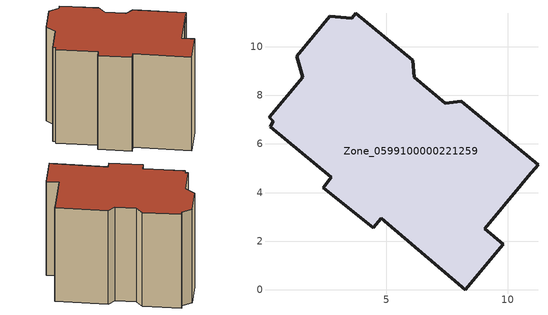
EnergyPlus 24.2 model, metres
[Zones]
Zone_0599100000221259
 floor ground (C_G): 11.24,5.15 10.83,4.66 10.55,4.32 9.04,2.51 9.81,1.87 8.25,0 4.79,2.95 4.45,2.54 2.39,4.2 2.73,4.62 0.21,6.72 0.34,6.94 0.17,7.09 1.55,8.75 1.3,9.62 2.67,11.26 3.57,11.17 3.75,11.38 6.09,9.45 6.14,8.74 7.42,7.68 8.09,7.76 z0
 wall outside (C_F): 3.57,11.17 2.67,11.26 1.3,9.62 1.55,8.75 0.17,7.09 0.34,6.94 0.21,6.72 2.73,4.62 2.39,4.2 4.45,2.54 4.79,2.95 8.25,0 9.81,1.87 9.04,2.51 10.55,4.32 10.83,4.66 11.24,5.15 8.09,7.76 7.42,7.68 6.14,8.74 6.09,9.45 3.75,11.38 3.57,11.17 z0:8.75
 roof outside (C_R): 10.83,4.66 11.24,5.15 8.09,7.76 7.42,7.68 6.14,8.74 6.09,9.45 3.75,11.38 3.57,11.17 2.67,11.26 1.3,9.62 1.55,8.75 0.17,7.09 0.34,6.94 0.21,6.72 2.73,4.62 2.39,4.2 4.45,2.54 4.79,2.95 8.25,0 9.81,1.87 9.04,2.51 10.55,4.32 z8.75
[BUILDING]
Pand.0599100000221259: North Axis=0; Terrain=City; Loads Convergence Tolerance Value=0.04; Temperature Convergence Tolerance Value=0.4; Solar Distribution=FullExterior; Maximum Number of Warmup Days=25; Minimum Number of Warmup Days=1
[Site:Location]
Rotterdam.The.Hague.AP_ZH_NLD Design_Conditions: Latitude=51.96; Longitude=4.45; Time Zone=1; Elevation=-4.5
[SITE:GROUNDTEMPERATURE:BUILDINGSURFACE]
18, 18, 18, 18, 18, 18, 18, 18, 18, 18, 18, 18
[MATERIAL] Thermal Absorptance=0.9; Solar Absorptance=0.7; Visible Absorptance=0.7
Name | Roughness | Thickness | Conductivity | Density | Specific Heat
G.TC.1946 | MediumSmooth | 0.15 | 1 | 540 | 1210
F.TC.1946 | Rough | 0.3 | 0.857143 | 1920 | 840
R.TC.1946 | MediumRough | 0.2 | 0.909091 | 1500 | 1000
[CONSTRUCTION]
C_G: G.TC.1946
C_F: F.TC.1946
C_R: R.TC.1946
[ZONE]
Zone_0599100000221259: Type=1; Multiplier=1; Ceiling Height=Autocalculate; Volume=Autocalculate; Floor Area=autocalculate; Part of Total Floor Area=Yes
[ZONEINFILTRATION:DESIGNFLOWRATE]
Infil_Zone_0599100000221259: Zone or ZoneList or Space or SpaceList=Zone_0599100000221259; Schedule=AlwaysOn; Design Flow Rate Calculation Method=Flow/Area; Flow Rate per Floor Area=0.003; Constant Term Coefficient=1; Temperature Term Coefficient=0; Velocity Term Coefficient=0; Velocity Squared Term Coefficient=0
[HVACTEMPLATE:ZONE:IDEALLOADSAIRSYSTEM]
Zone_0599100000221259: Maximum Heating Supply Air Temperature=50; Minimum Cooling Supply Air Temperature=13; Maximum Heating Supply Air Humidity Ratio=0.0156; Minimum Cooling Supply Air Humidity Ratio=0.0077; Heating Limit=NoLimit; Cooling Limit=NoLimit; Dehumidification Control Type=ConstantSensibleHeatRatio; Cooling Sensible Heat Ratio=0.7; Dehumidification Setpoint=60; Humidification Control Type=None; Humidification Setpoint=30; Outdoor Air Method=None; Outdoor Air Flow Rate per Person=0.00944; Outdoor Air Flow Rate per Zone Floor Area=0; Outdoor Air Flow Rate per Zone=0; Demand Controlled Ventilation Type=None; Outdoor Air Economizer Type=NoEconomizer; Heat Recovery Type=None; Sensible Heat Recovery Effectiveness=0.7; Latent Heat Recovery Effectiveness=0.65
[ZONECONTROL:THERMOSTAT]
ThermostatControl_Zone_0599100000221259: Zone or ZoneList=Zone_0599100000221259; Control Type Schedule=DualSetpointControlType; Control 1=Thermostat_Zone_0599100000221259; Temperature Difference Between Cutout And Setpoint=0
[THERMOSTATSETPOINT:DUALSETPOINT]
Thermostat_Zone_0599100000221259: Heating Setpoint Temperature Schedule=HeatingSetpoint_Zone_0599100000221259; Cooling Setpoint Temperature Schedule=CoolingSetpoint_Zone_0599100000221259
[SCHEDULE:COMPACT]
HeatingSetpoint_Zone_0599100000221259: Through: 12/31, For: AllDays, Until: 24:00, 21
CoolingSetpoint_Zone_0599100000221259: Through: 12/31, For: AllDays, Until: 24:00, 24
DualSetpointControlType: Through: 12/31, For: AllDays, Until: 24:00, 4
AlwaysOn: Through: 12/31, For: AllDays, Until: 24:00, 1
